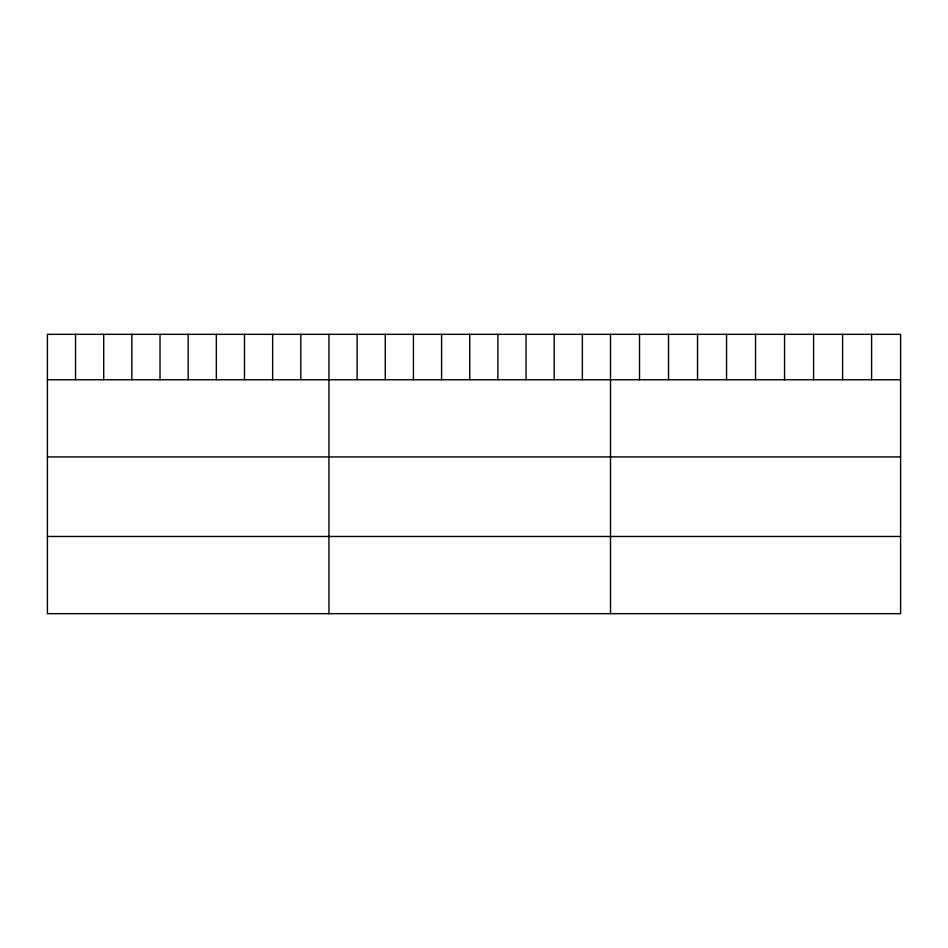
<?xml version="1.0" encoding="UTF-8"?>
<svg xmlns="http://www.w3.org/2000/svg" width="948" height="948" viewBox="0 0 948 948"><rect width="100%" height="100%" fill="white"/><g stroke="black" fill="none" stroke-linecap="round" stroke-linejoin="round"><path stroke-width="1.42" d="M900.6 379.745L900.6 613.664L47.4 613.664L47.4 334.336L900.6 334.336L900.6 379.745L47.4 379.745M47.4 456.936L900.6 456.936M47.4 536.473L900.6 536.473M871.591 334.336L871.591 379.745M842.582 334.336L842.582 379.745M813.574 334.336L813.574 379.745M784.565 334.336L784.565 379.745M755.556 334.336L755.556 379.745M726.547 334.336L726.547 379.745M697.538 334.336L697.538 379.745M668.53 334.336L668.53 379.745M639.521 334.336L639.521 379.745M610.512 334.336L610.512 613.664M582.356 334.336L582.356 379.745M554.201 334.336L554.201 379.745M526.045 334.336L526.045 379.745M497.89 334.336L497.89 379.745M469.734 334.336L469.734 379.745M441.578 334.336L441.578 379.745M413.423 334.336L413.423 379.745M385.267 334.336L385.267 379.745M357.112 334.336L357.112 379.745M328.956 334.336L328.956 613.664M300.8 334.336L300.8 379.745M272.645 334.336L272.645 379.745M244.489 334.336L244.489 379.745M216.334 334.336L216.334 379.745M188.178 334.336L188.178 379.745M160.022 334.336L160.022 379.745M131.867 334.336L131.867 379.745M103.711 334.336L103.711 379.745M75.556 334.336L75.556 379.745"/></g></svg>
